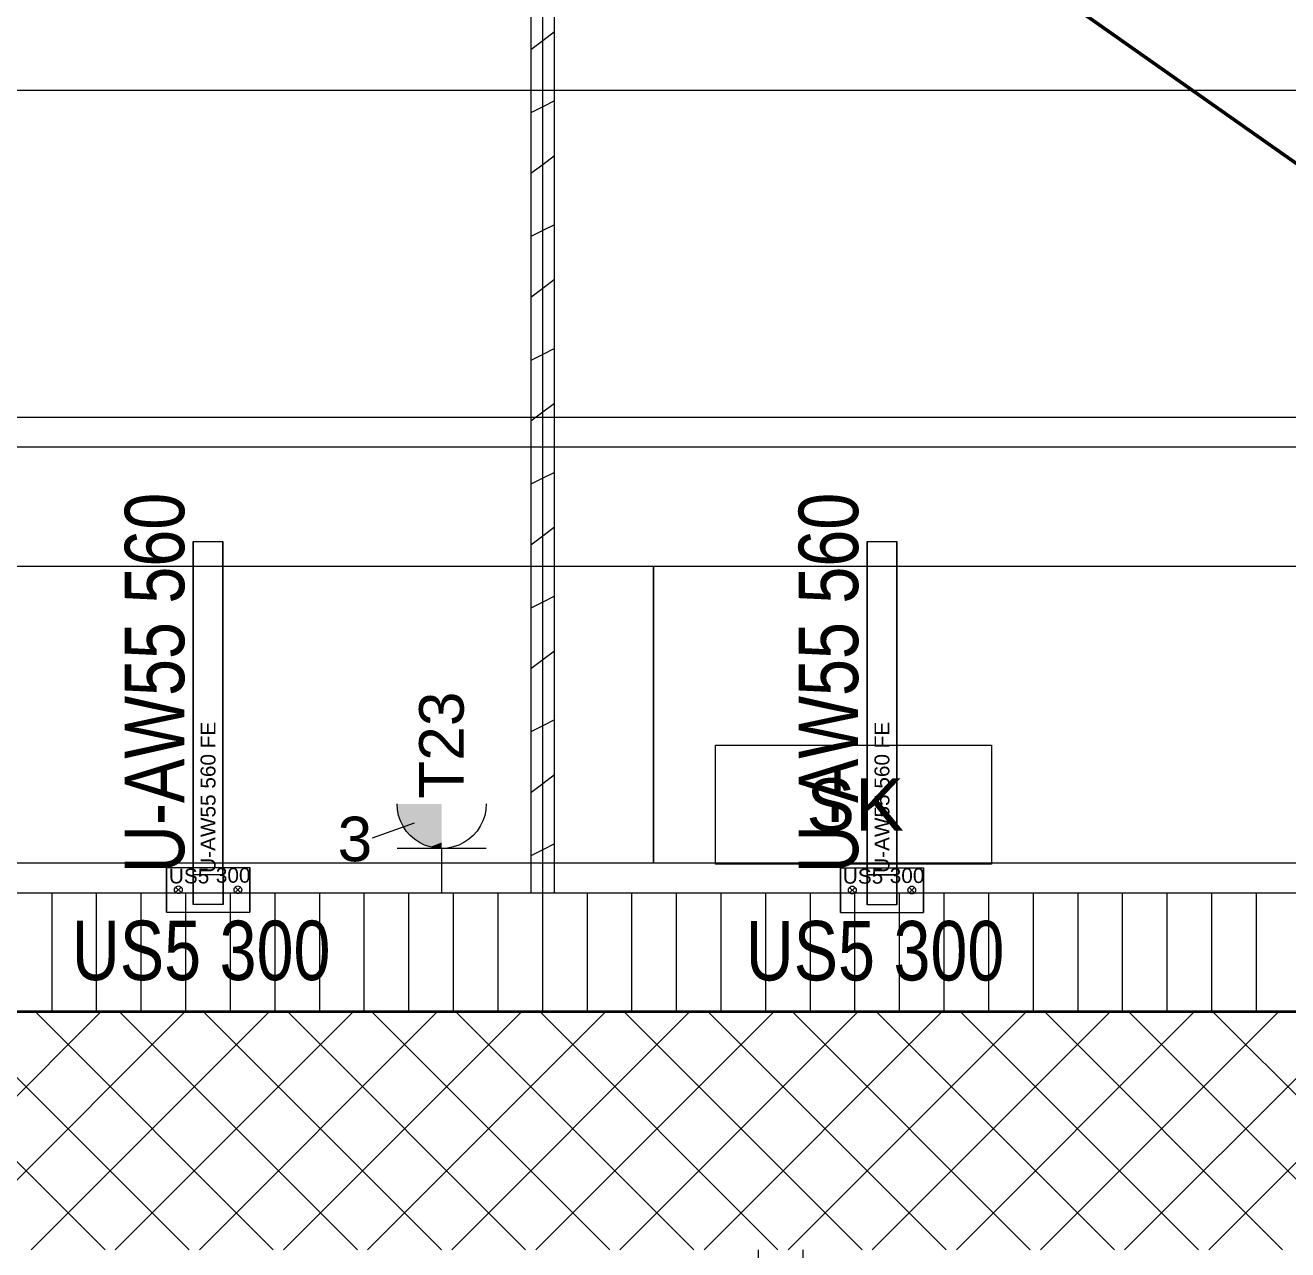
# Model space of a CAD drawing. Extents: x -1132 to 613, y -179 to 712.
# Drawn here: x -618.31 to -575.86, y 158.48 to 199.67 of the extents above; entities that cross this region are included whole.
import ezdxf
from ezdxf.lldxf.tags import DXFTag

# ---------------------------------------------------------------- set-up
doc = ezdxf.new("R2010")
doc.units = 0
doc.layers.get('0').update_dxf_attribs({"lineweight": 13})
for name, color, linetype, lineweight in [('A-DETL-____-HDLN', 7, '_Verdeckte Linien_', 9), ('A-WALL-____-MCUT', 7, 'Continuous', 35), ('A-WALL-____-PATT', 7, 'Continuous', 35), ('A-WALL-FNSH-MCUT', 7, 'Continuous', 35)]:
    doc.layers.add(name, color=color, linetype=linetype, lineweight=lineweight)
for name, color, linetype, lineweight, true_color in [('EL01_WAN_Kraft', 1, 'Continuous', 13, 0xff0000), ('EL01_WAN_Schlaufkasten', 1, 'Continuous', 13, 0xff0000), ('EL01_WAN_Trassen', 40, 'Continuous', 13, 0xffbf00), ('EL01_WAN_Trassen Befestigung', 7, 'Continuous', 13, 0xb2b200), ('X_Geometrie', 3, 'Continuous', 50, 0x00ff00)]:
    doc.layers.add(name, color=color, linetype=linetype, lineweight=lineweight, true_color=true_color)
doc.styles.get("Standard").update_dxf_attribs({"font": 'arial.ttf'})
tags = doc.linetypes.add('_Verdeckte Linien_', pattern=[0.15, 0.1, -0.05]).pattern_tags.tags
tags[6:7] = [DXFTag(74, 4), DXFTag(75, 0), DXFTag(340, '0'), DXFTag(46, 1.0), DXFTag(50, 0.0), DXFTag(44, 0.0), DXFTag(45, 0.0)]
tags[4:5] = [DXFTag(74, 4), DXFTag(75, 0), DXFTag(340, '0'), DXFTag(46, 1.0), DXFTag(50, 0.0), DXFTag(44, 0.0), DXFTag(45, 0.0)]

# ---------------------------------------------------------------- blocks, each defined once
blk = doc.blocks.new('Referenz-A0UNPDE96I', base_point=(-1115.886, -117.372))
at = {"layer": 'A-DETL-____-HDLN', "color": 0, "linetype": '_Verdeckte Linien_', "ltscale": 0.13}
for p, q in [((-538.215, 197.478), (-723.015, 197.478)), ((-365.615, 186.478), (-735.315, 186.478)), ((-551.015, 185.478), (-724.344, 185.478))]:
    blk.add_line(p, q, dxfattribs=at)
at = {"layer": 'A-WALL-____-MCUT', "color": 0, "linetype": 'Continuous', "lineweight": 9, "ltscale": 0.13}
for p, q in [((-600.915, 170.478), (-600.915, 233.08)), ((-537.215, 170.478), (-664.615, 170.478))]:
    blk.add_line(p, q, dxfattribs=at)
at = {"layer": 'A-WALL-____-MCUT', "color": 0, "linetype": 'Continuous', "ltscale": 0.35}
blk.add_line((-537.215, 166.478), (-664.615, 166.478), dxfattribs=at)
at = {"layer": 'A-WALL-____-PATT', "color": 0, "linetype": 'Continuous', "lineweight": 9, "ltscale": 0.13}
for p, q in [((-600.915, 199.144), (-601.315, 198.844)), ((-600.515, 199.444), (-600.915, 199.144)), ((-600.515, 197.125), (-600.915, 196.925)), ((-600.915, 196.925), (-601.315, 196.725)), ((-600.915, 194.979), (-601.315, 194.679)), ((-600.515, 195.279), (-600.915, 194.979)), ((-600.915, 192.76), (-601.315, 192.56)), ((-600.515, 192.96), (-600.915, 192.76)), ((-600.515, 191.114), (-600.915, 190.814)), ((-600.915, 190.814), (-601.315, 190.514)), ((-600.915, 188.595), (-601.315, 188.395)), ((-600.515, 188.795), (-600.915, 188.595)), ((-600.515, 186.949), (-600.915, 186.649)), ((-600.915, 186.649), (-601.315, 186.349)), ((-600.915, 184.43), (-601.315, 184.23)), ((-600.515, 184.63), (-600.915, 184.43)), ((-600.515, 182.784), (-600.915, 182.484)), ((-600.915, 182.484), (-601.315, 182.184)), ((-600.515, 180.465), (-600.915, 180.265)), ((-600.915, 180.265), (-601.315, 180.065)), ((-600.915, 178.319), (-601.315, 178.019)), ((-600.515, 178.619), (-600.915, 178.319)), ((-600.515, 176.3), (-600.915, 176.1)), ((-600.915, 176.1), (-601.315, 175.9)), ((-600.915, 174.154), (-601.315, 173.854)), ((-600.515, 174.454), (-600.915, 174.154)), ((-600.915, 171.935), (-601.315, 171.735)), ((-600.515, 172.135), (-600.915, 171.935)), ((-617.414, 166.478), (-617.414, 170.478)), ((-615.914, 166.478), (-615.914, 170.478)), ((-614.414, 166.478), (-614.414, 170.478)), ((-612.914, 166.478), (-612.914, 170.478)), ((-611.414, 166.478), (-611.414, 170.478)), ((-609.914, 166.478), (-609.914, 170.478)), ((-608.414, 166.478), (-608.414, 170.478)), ((-606.914, 166.478), (-606.914, 170.478)), ((-605.414, 166.478), (-605.414, 170.478)), ((-603.914, 166.478), (-603.914, 170.478)), ((-602.414, 166.478), (-602.414, 170.478)), ((-600.914, 166.478), (-600.914, 170.478)), ((-599.414, 166.478), (-599.414, 170.478)), ((-597.914, 166.478), (-597.914, 170.478)), ((-596.414, 166.478), (-596.414, 170.478)), ((-594.914, 166.478), (-594.914, 170.478)), ((-593.414, 166.478), (-593.414, 170.478)), ((-591.914, 166.478), (-591.914, 170.478)), ((-590.414, 166.478), (-590.414, 170.478)), ((-588.914, 166.478), (-588.914, 170.478)), ((-587.414, 166.478), (-587.414, 170.478)), ((-585.914, 166.478), (-585.914, 170.478)), ((-584.414, 166.478), (-584.414, 170.478)), ((-582.914, 166.478), (-582.914, 170.478)), ((-581.414, 166.478), (-581.414, 170.478)), ((-579.914, 166.478), (-579.914, 170.478)), ((-578.414, 166.478), (-578.414, 170.478)), ((-576.914, 166.478), (-576.914, 170.478)), ((-623.775, 158.478), (-615.775, 166.478)), ((-615.632, 158.478), (-623.632, 166.478)), ((-620.946, 158.478), (-612.946, 166.478)), ((-612.803, 158.478), (-620.803, 166.478)), ((-618.118, 158.478), (-610.118, 166.478)), ((-609.975, 158.478), (-617.975, 166.478)), ((-615.289, 158.478), (-607.289, 166.478)), ((-607.146, 158.478), (-615.146, 166.478)), ((-612.461, 158.478), (-604.461, 166.478)), ((-604.318, 158.478), (-612.318, 166.478)), ((-609.632, 158.478), (-601.632, 166.478)), ((-601.49, 158.478), (-609.49, 166.478)), ((-606.804, 158.478), (-598.804, 166.478)), ((-598.661, 158.478), (-606.661, 166.478)), ((-603.976, 158.478), (-595.976, 166.478)), ((-595.833, 158.478), (-603.833, 166.478)), ((-601.147, 158.478), (-593.147, 166.478)), ((-593.004, 158.478), (-601.004, 166.478)), ((-598.319, 158.478), (-590.319, 166.478)), ((-590.176, 158.478), (-598.176, 166.478)), ((-595.49, 158.478), (-587.49, 166.478)), ((-587.347, 158.478), (-595.347, 166.478)), ((-592.662, 158.478), (-584.662, 166.478)), ((-584.519, 158.478), (-592.519, 166.478)), ((-589.833, 158.478), (-581.833, 166.478)), ((-581.691, 158.478), (-589.691, 166.478)), ((-587.005, 158.478), (-579.005, 166.478)), ((-578.862, 158.478), (-586.862, 166.478)), ((-584.177, 158.478), (-576.177, 166.478)), ((-576.034, 158.478), (-584.034, 166.478)), ((-581.348, 158.478), (-573.348, 166.478)), ((-573.205, 158.478), (-581.205, 166.478)), ((-578.52, 158.478), (-570.52, 166.478)), ((-570.377, 158.478), (-578.377, 166.478)), ((-593.654, 103.678), (-593.654, 158.478)), ((-592.154, 103.678), (-592.154, 158.478))]:
    blk.add_line(p, q, dxfattribs=at)
at = {"layer": 'A-WALL-FNSH-MCUT', "color": 0, "linetype": 'Continuous', "lineweight": 9, "ltscale": 0.13}
for p, q in [((-601.315, 233.08), (-601.315, 170.478)), ((-600.515, 170.478), (-600.515, 233.08))]:
    blk.add_line(p, q, dxfattribs=at)
at = {"layer": 'X_Geometrie', "color": 0, "linetype": 'Continuous', "ltscale": 0.5}
blk.add_line((-663.384, 256.878), (-542.267, 171.558), dxfattribs=at)
blk = doc.blocks.new('IfcObject-A0UNPDF16I', base_point=(-614.968, 171.102))
at = {"layer": 'EL01_WAN_Trassen', "linetype": 'ByBlock', "lineweight": -2, "ltscale": 0.13}
for p, q in [((-612.668, 182.302), (-611.668, 182.302)), ((-612.668, 182.302), (-611.668, 182.302)), ((-612.668, 171.102), (-612.668, 182.302)), ((-612.668, 182.302), (-612.668, 182.302)), ((-612.668, 182.302), (-612.668, 171.102)), ((-611.668, 171.102), (-611.668, 182.302)), ((-611.668, 182.302), (-611.668, 182.302)), ((-611.668, 182.302), (-611.668, 171.102)), ((-612.668, 171.102), (-611.668, 171.102)), ((-612.668, 171.102), (-611.668, 171.102)), ((-612.668, 171.102), (-612.668, 171.102)), ((-611.668, 171.102), (-611.668, 171.102))]:
    blk.add_line(p, q, dxfattribs=at)
at = {"layer": 'EL01_WAN_Trassen', "lineweight": -2, "attachment_point": 1, "rotation": 90}
for s, insert, char_height in [('{\\W0.8;\\fArial;U-AW55 560}', (-614.968, 171.149), 2), ('{\\fArial;U-AW55 560 FE}', (-612.418, 171.157), 0.5)]:
    blk.add_mtext(s, dxfattribs=dict(at, insert=insert, char_height=char_height))
blk = doc.blocks.new('IfcObject-A0UNPDF76I', base_point=(-616.749, 167.549))
at = {"layer": 'EL01_WAN_Trassen', "linetype": 'ByBlock', "lineweight": -2, "ltscale": 0.13}
for p, q in [((-613.565, 171.338), (-610.765, 171.338)), ((-613.565, 171.338), (-610.765, 171.338)), ((-613.565, 169.838), (-613.565, 171.338)), ((-613.565, 171.338), (-613.565, 171.338)), ((-613.565, 171.338), (-613.565, 169.838)), ((-611.665, 171.088), (-612.665, 171.088)), ((-611.665, 171.088), (-612.665, 171.088)), ((-612.665, 170.088), (-612.665, 171.088)), ((-612.665, 171.088), (-612.665, 171.088)), ((-612.665, 171.088), (-612.665, 170.088)), ((-611.665, 170.088), (-611.665, 171.088)), ((-611.665, 171.088), (-611.665, 171.088)), ((-611.665, 171.088), (-611.665, 170.088)), ((-610.765, 169.838), (-610.765, 171.338)), ((-610.765, 171.338), (-610.765, 171.338)), ((-610.765, 171.338), (-610.765, 169.838)), ((-613.278, 170.653), (-613.257, 170.68)), ((-613.257, 170.68), (-613.23, 170.701)), ((-613.073, 170.496), (-613.257, 170.68)), ((-613.257, 170.496), (-613.073, 170.68)), ((-613.23, 170.701), (-613.199, 170.714)), ((-613.199, 170.714), (-613.165, 170.718)), ((-613.165, 170.718), (-613.132, 170.714)), ((-613.132, 170.714), (-613.1, 170.701)), ((-613.1, 170.701), (-613.073, 170.68)), ((-613.073, 170.68), (-613.053, 170.653)), ((-611.278, 170.653), (-611.257, 170.68)), ((-611.257, 170.68), (-611.23, 170.701)), ((-611.257, 170.68), (-611.073, 170.496)), ((-611.257, 170.496), (-611.073, 170.68)), ((-611.23, 170.701), (-611.199, 170.714)), ((-611.199, 170.714), (-611.165, 170.718)), ((-611.165, 170.718), (-611.132, 170.714)), ((-611.132, 170.714), (-611.1, 170.701)), ((-611.1, 170.701), (-611.073, 170.68)), ((-611.073, 170.68), (-611.053, 170.653)), ((-613.295, 170.588), (-613.291, 170.622)), ((-613.291, 170.554), (-613.295, 170.588)), ((-613.291, 170.622), (-613.278, 170.653)), ((-613.278, 170.523), (-613.291, 170.554)), ((-613.257, 170.496), (-613.278, 170.523)), ((-613.23, 170.476), (-613.257, 170.496)), ((-613.199, 170.463), (-613.23, 170.476)), ((-613.165, 170.458), (-613.199, 170.463)), ((-613.132, 170.463), (-613.165, 170.458)), ((-613.1, 170.476), (-613.132, 170.463)), ((-613.073, 170.496), (-613.1, 170.476)), ((-613.053, 170.523), (-613.073, 170.496)), ((-613.053, 170.653), (-613.04, 170.622)), ((-613.04, 170.554), (-613.053, 170.523)), ((-613.04, 170.622), (-613.035, 170.588)), ((-613.035, 170.588), (-613.04, 170.554)), ((-611.295, 170.588), (-611.291, 170.622)), ((-611.291, 170.554), (-611.295, 170.588)), ((-611.291, 170.622), (-611.278, 170.653)), ((-611.278, 170.523), (-611.291, 170.554)), ((-611.257, 170.496), (-611.278, 170.523)), ((-611.23, 170.476), (-611.257, 170.496)), ((-611.199, 170.463), (-611.23, 170.476)), ((-611.165, 170.458), (-611.199, 170.463)), ((-611.132, 170.463), (-611.165, 170.458)), ((-611.1, 170.476), (-611.132, 170.463)), ((-611.073, 170.496), (-611.1, 170.476)), ((-611.053, 170.523), (-611.073, 170.496)), ((-611.053, 170.653), (-611.04, 170.622)), ((-611.04, 170.554), (-611.053, 170.523)), ((-611.04, 170.622), (-611.035, 170.588)), ((-611.035, 170.588), (-611.04, 170.554)), ((-613.565, 169.838), (-610.765, 169.838)), ((-613.565, 169.838), (-610.765, 169.838)), ((-613.565, 169.838), (-613.565, 169.838)), ((-611.665, 170.088), (-612.665, 170.088)), ((-611.665, 170.088), (-612.665, 170.088)), ((-612.665, 170.088), (-612.665, 170.088)), ((-611.665, 170.088), (-611.665, 170.088)), ((-610.765, 169.838), (-610.765, 169.838))]:
    blk.add_line(p, q, dxfattribs=at)
at = {"layer": 'EL01_WAN_Trassen', "lineweight": -2, "attachment_point": 1}
for s, insert, char_height in [('{\\fArial;US5}', (-613.485, 171.303), 0.5), ('{\\fArial;300}', (-611.906, 171.326), 0.5), ('{\\W0.8;\\fArial;US5 300}', (-616.749, 169.549), 2)]:
    blk.add_mtext(s, dxfattribs=dict(at, insert=insert, char_height=char_height))
blk = doc.blocks.new('IfcObject-A0UNPDFB6I', base_point=(-592.308, 171.102))
at = {"layer": 'EL01_WAN_Trassen', "linetype": 'ByBlock', "lineweight": -2, "ltscale": 0.13}
for p, q in [((-590.008, 182.302), (-589.008, 182.302)), ((-590.008, 182.302), (-589.008, 182.302)), ((-590.008, 171.102), (-590.008, 182.302)), ((-590.008, 182.302), (-590.008, 182.302)), ((-590.008, 182.302), (-590.008, 171.102)), ((-589.008, 171.102), (-589.008, 182.302)), ((-589.008, 182.302), (-589.008, 182.302)), ((-589.008, 182.302), (-589.008, 171.102)), ((-590.008, 171.102), (-589.008, 171.102)), ((-590.008, 171.102), (-589.008, 171.102)), ((-590.008, 171.102), (-590.008, 171.102)), ((-589.008, 171.102), (-589.008, 171.102))]:
    blk.add_line(p, q, dxfattribs=at)
at = {"layer": 'EL01_WAN_Trassen', "lineweight": -2, "attachment_point": 1, "rotation": 90}
for s, insert, char_height in [('{\\W0.8;\\fArial;U-AW55 560}', (-592.308, 171.149), 2), ('{\\fArial;U-AW55 560 FE}', (-589.758, 171.157), 0.5)]:
    blk.add_mtext(s, dxfattribs=dict(at, insert=insert, char_height=char_height))
blk = doc.blocks.new('Kabelkanal-A0UNPDJ36I', base_point=(-597.184, 171.478))
at = {"color": 0, "linetype": 'ByBlock', "lineweight": -2, "ltscale": 0.13}
for p, q in [((-597.184, 171.478), (-597.184, 181.478)), ((-597.184, 181.478), (-539.184, 181.478)), ((-539.184, 181.478), (-539.184, 171.478)), ((-539.184, 171.478), (-597.184, 171.478))]:
    blk.add_line(p, q, dxfattribs=at)
blk = doc.blocks.new('Kabelkanal-A0UNPDK36I', base_point=(-657.184, 171.478))
at = {"color": 0, "linetype": 'ByBlock', "lineweight": -2, "ltscale": 0.13}
for p, q in [((-657.184, 171.478), (-657.184, 181.478)), ((-657.184, 181.478), (-597.184, 181.478)), ((-597.184, 181.478), (-597.184, 171.478)), ((-597.184, 171.478), (-657.184, 171.478))]:
    blk.add_line(p, q, dxfattribs=at)
blk = doc.blocks.new('IfcObject-A0UNPDMX6I', base_point=(-594.089, 167.539))
at = {"layer": 'EL01_WAN_Trassen', "linetype": 'ByBlock', "lineweight": -2, "ltscale": 0.13}
for p, q in [((-590.905, 171.328), (-588.105, 171.328)), ((-590.905, 171.328), (-588.105, 171.328)), ((-590.905, 169.828), (-590.905, 171.328)), ((-590.905, 171.328), (-590.905, 171.328)), ((-590.905, 171.328), (-590.905, 169.828)), ((-588.105, 169.828), (-588.105, 171.328)), ((-588.105, 171.328), (-588.105, 171.328)), ((-588.105, 171.328), (-588.105, 169.828)), ((-590.617, 170.643), (-590.597, 170.67)), ((-590.597, 170.67), (-590.57, 170.691)), ((-590.413, 170.486), (-590.597, 170.67)), ((-590.597, 170.486), (-590.413, 170.67)), ((-590.57, 170.691), (-590.539, 170.704)), ((-590.539, 170.704), (-590.505, 170.708)), ((-590.505, 170.708), (-590.471, 170.704)), ((-590.471, 170.704), (-590.44, 170.691)), ((-590.44, 170.691), (-590.413, 170.67)), ((-590.413, 170.67), (-590.392, 170.643)), ((-589.005, 171.078), (-590.005, 171.078)), ((-589.005, 171.078), (-590.005, 171.078)), ((-590.005, 170.078), (-590.005, 171.078)), ((-590.005, 171.078), (-590.005, 171.078)), ((-590.005, 171.078), (-590.005, 170.078)), ((-589.005, 170.078), (-589.005, 171.078)), ((-589.005, 171.078), (-589.005, 171.078)), ((-589.005, 171.078), (-589.005, 170.078)), ((-588.617, 170.643), (-588.597, 170.67)), ((-588.597, 170.67), (-588.57, 170.691)), ((-588.597, 170.67), (-588.413, 170.486)), ((-588.597, 170.486), (-588.413, 170.67)), ((-588.57, 170.691), (-588.539, 170.704)), ((-588.539, 170.704), (-588.505, 170.708)), ((-588.505, 170.708), (-588.471, 170.704)), ((-588.471, 170.704), (-588.44, 170.691)), ((-588.44, 170.691), (-588.413, 170.67)), ((-588.413, 170.67), (-588.392, 170.643)), ((-590.635, 170.578), (-590.63, 170.612)), ((-590.63, 170.545), (-590.635, 170.578)), ((-590.63, 170.612), (-590.617, 170.643)), ((-590.617, 170.513), (-590.63, 170.545)), ((-590.597, 170.486), (-590.617, 170.513)), ((-590.57, 170.466), (-590.597, 170.486)), ((-590.539, 170.453), (-590.57, 170.466)), ((-590.505, 170.448), (-590.539, 170.453)), ((-590.471, 170.453), (-590.505, 170.448)), ((-590.44, 170.466), (-590.471, 170.453)), ((-590.413, 170.486), (-590.44, 170.466)), ((-590.392, 170.513), (-590.413, 170.486)), ((-590.392, 170.643), (-590.379, 170.612)), ((-590.379, 170.545), (-590.392, 170.513)), ((-590.379, 170.612), (-590.375, 170.578)), ((-590.375, 170.578), (-590.379, 170.545)), ((-588.635, 170.578), (-588.63, 170.612)), ((-588.63, 170.545), (-588.635, 170.578)), ((-588.63, 170.612), (-588.617, 170.643)), ((-588.617, 170.513), (-588.63, 170.545)), ((-588.597, 170.486), (-588.617, 170.513)), ((-588.57, 170.466), (-588.597, 170.486)), ((-588.539, 170.453), (-588.57, 170.466)), ((-588.505, 170.448), (-588.539, 170.453)), ((-588.471, 170.453), (-588.505, 170.448)), ((-588.44, 170.466), (-588.471, 170.453)), ((-588.413, 170.486), (-588.44, 170.466)), ((-588.392, 170.513), (-588.413, 170.486)), ((-588.392, 170.643), (-588.379, 170.612)), ((-588.379, 170.545), (-588.392, 170.513)), ((-588.379, 170.612), (-588.375, 170.578)), ((-588.375, 170.578), (-588.379, 170.545)), ((-590.905, 169.828), (-588.105, 169.828)), ((-590.905, 169.828), (-588.105, 169.828)), ((-590.905, 169.828), (-590.905, 169.828)), ((-589.005, 170.078), (-590.005, 170.078)), ((-589.005, 170.078), (-590.005, 170.078)), ((-590.005, 170.078), (-590.005, 170.078)), ((-589.005, 170.078), (-589.005, 170.078)), ((-588.105, 169.828), (-588.105, 169.828))]:
    blk.add_line(p, q, dxfattribs=at)
at = {"layer": 'EL01_WAN_Trassen', "lineweight": -2, "attachment_point": 1}
for s, insert, char_height in [('{\\fArial;US5}', (-590.824, 171.294), 0.5), ('{\\fArial;300}', (-589.246, 171.316), 0.5), ('{\\W0.8;\\fArial;US5 300}', (-594.089, 169.539), 2)]:
    blk.add_mtext(s, dxfattribs=dict(at, insert=insert, char_height=char_height))
blk = doc.blocks.new('Steckdose T23_ AP_ 3-fach-A0UNPDV96I', base_point=(-607.812, 170.478))
at = {"color": 0, "lineweight": -2}
for p, q in [((-605.8, 173.282), (-605.813, 173.478)), ((-605.762, 173.09), (-605.8, 173.282)), ((-602.825, 173.282), (-602.864, 173.09)), ((-602.813, 173.478), (-602.825, 173.282)), ((-605.239, 172.832), (-606.655, 172.324)), ((-605.698, 172.904), (-605.762, 173.09)), ((-605.612, 172.728), (-605.698, 172.904)), ((-602.927, 172.904), (-603.014, 172.728)), ((-602.864, 173.09), (-602.927, 172.904)), ((-605.503, 172.565), (-605.612, 172.728)), ((-605.373, 172.417), (-605.503, 172.565)), ((-605.226, 172.288), (-605.373, 172.417)), ((-603.252, 172.417), (-603.4, 172.288)), ((-603.123, 172.565), (-603.252, 172.417)), ((-603.014, 172.728), (-603.123, 172.565)), ((-602.813, 171.978), (-605.813, 171.978)), ((-605.063, 172.179), (-605.226, 172.288)), ((-604.887, 172.092), (-605.063, 172.179)), ((-604.701, 172.029), (-604.887, 172.092)), ((-604.508, 171.991), (-604.701, 172.029)), ((-604.313, 171.978), (-604.508, 171.991)), ((-604.117, 171.991), (-604.313, 171.978)), ((-604.313, 171.978), (-604.313, 170.478)), ((-603.924, 172.029), (-604.117, 171.991)), ((-603.739, 172.092), (-603.924, 172.029)), ((-603.563, 172.179), (-603.739, 172.092)), ((-603.4, 172.288), (-603.563, 172.179))]:
    blk.add_line(p, q, dxfattribs=at)
for points in [[(-605.762, 173.09), (-604.313, 173.478), (-605.813, 173.478)], [(-604.313, 173.09), (-605.762, 173.09), (-604.313, 173.478)], [(-605.612, 172.728), (-604.313, 173.09), (-605.762, 173.09)], [(-604.313, 172.728), (-605.612, 172.728), (-604.313, 173.09)], [(-605.373, 172.417), (-604.313, 172.728), (-605.612, 172.728)], [(-604.313, 172.417), (-605.373, 172.417), (-604.313, 172.728)], [(-605.063, 172.179), (-604.313, 172.417), (-605.373, 172.417)], [(-604.313, 172.179), (-605.063, 172.179), (-604.313, 172.417)], [(-604.701, 172.029), (-604.313, 172.179), (-605.063, 172.179)], [(-604.313, 172.029), (-604.701, 172.029), (-604.313, 172.179)], [(-604.313, 171.978), (-604.313, 172.029), (-604.701, 172.029)]]:
    blk.add_solid(points, dxfattribs=at)
at = {"color": 0, "lineweight": -2, "insert": (-605.071, 173.646), "char_height": 1.5, "attachment_point": 1, "rotation": 90}
blk.add_mtext('{\\fArial;T23}', dxfattribs=at)
at = {"color": 0, "lineweight": -2, "insert": (-607.812, 173.047), "char_height": 1.5, "attachment_point": 1}
blk.add_mtext('{\\fArial;3}', dxfattribs=at)
blk = doc.blocks.new('Schlaufkasten Decke (multi)-A0UNPFEL6I', base_point=(-595.106, 171.453))
at = {"color": 0, "linetype": 'ByBlock', "lineweight": -2, "ltscale": 0.13}
for p, q in [((-595.106, 175.453), (-585.826, 175.453)), ((-595.106, 171.453), (-595.106, 175.453)), ((-585.826, 175.453), (-585.826, 171.453)), ((-585.826, 171.453), (-595.106, 171.453))]:
    blk.add_line(p, q, dxfattribs=at)
at = {"color": 0, "linetype": 'ByBlock', "lineweight": -2, "ltscale": 0.13, "insert": (-592.048, 174.333), "char_height": 1.76, "attachment_point": 1}
blk.add_mtext('{\\fArial;SK}', dxfattribs=at)

msp = doc.modelspace()

# ---------------------------------------------------------------- block references
at = {"color": 9, "lineweight": 25, "ltscale": 0.25, "true_color": 0xc0c0c0}
msp.add_blockref('Referenz-A0UNPDE96I', (-1115.886, -117.372), dxfattribs=at)
at = {"layer": 'EL01_WAN_Kraft', "color": 1, "linetype": 'Continuous', "ltscale": 0.13, "true_color": 0xff0000}
msp.add_blockref('Steckdose T23_ AP_ 3-fach-A0UNPDV96I', (-607.812, 170.478), dxfattribs=at)
at = {"layer": 'EL01_WAN_Schlaufkasten', "ltscale": 0.13}
msp.add_blockref('Schlaufkasten Decke (multi)-A0UNPFEL6I', (-595.106, 171.453), dxfattribs=at)
at = {"layer": 'EL01_WAN_Trassen', "ltscale": 0.13}
for name, p in [('Kabelkanal-A0UNPDK36I', (-657.184, 171.478)), ('Kabelkanal-A0UNPDJ36I', (-597.184, 171.478))]:
    msp.add_blockref(name, p, dxfattribs=at)
at = {"layer": 'EL01_WAN_Trassen Befestigung', "ltscale": 0.13}
for name, p in [('IfcObject-A0UNPDF16I', (-614.968, 171.102)), ('IfcObject-A0UNPDFB6I', (-592.308, 171.102)), ('IfcObject-A0UNPDF76I', (-616.749, 167.549)), ('IfcObject-A0UNPDMX6I', (-594.089, 167.539))]:
    msp.add_blockref(name, p, dxfattribs=at)

doc.saveas('drawing.dxf')
